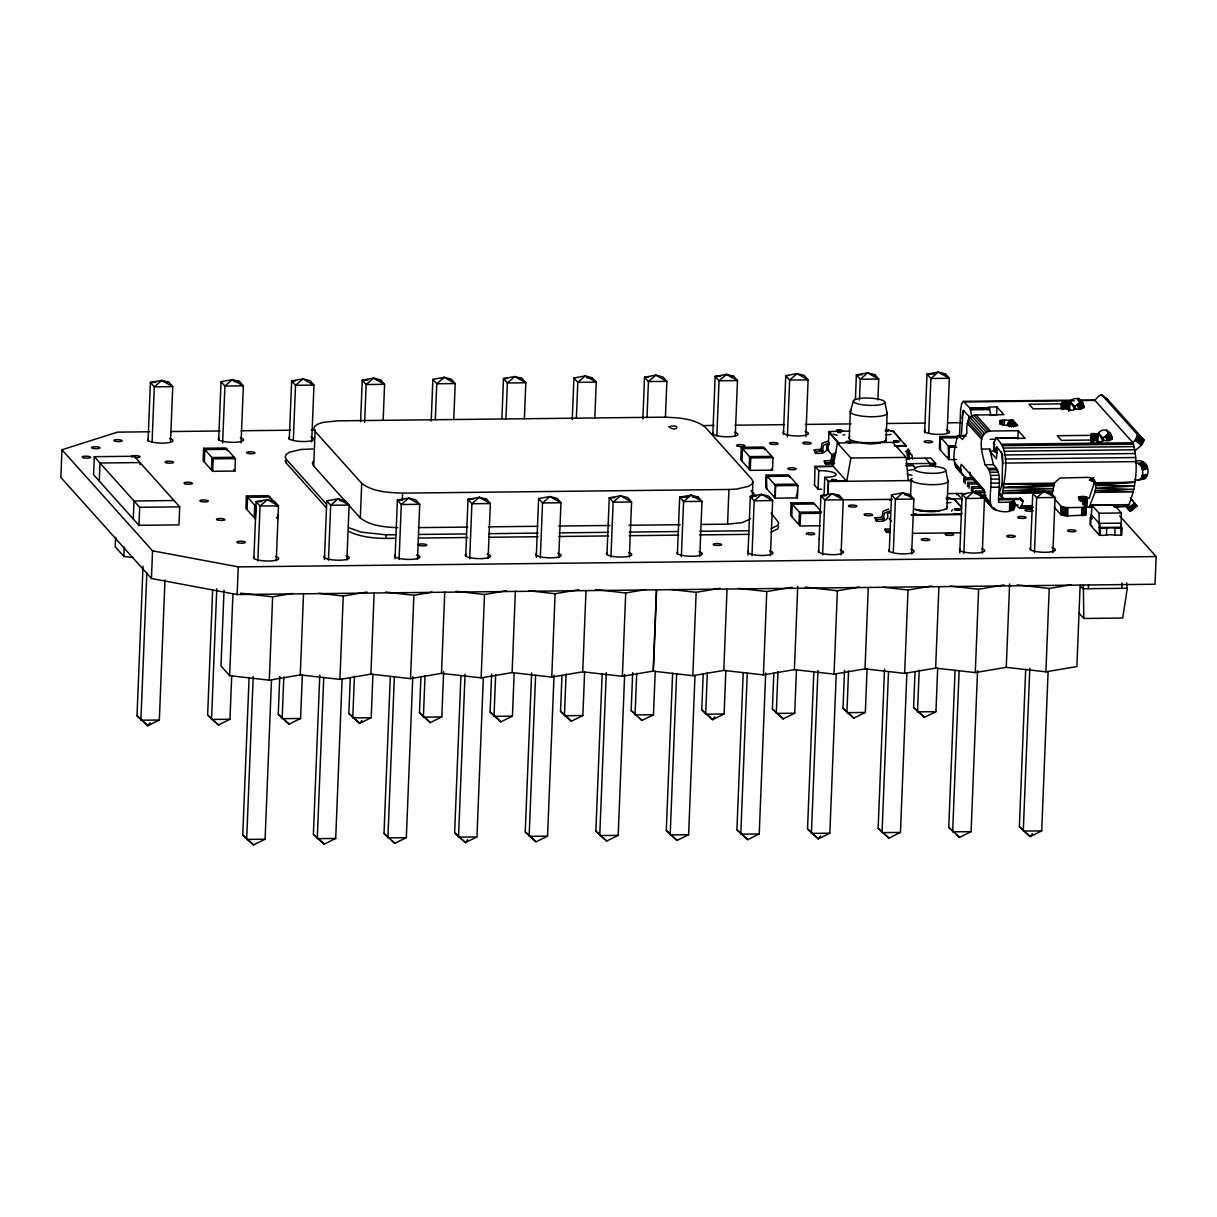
<?xml version="1.0" encoding="UTF-8"?>
<svg xmlns="http://www.w3.org/2000/svg" width="1217" height="1217" viewBox="0 0 1217 1217"><rect width="100%" height="100%" fill="white"/><g stroke="black" fill="none" stroke-linecap="round" stroke-linejoin="round"><path stroke-width="1.5" d="M959.483 436.705L960.609 409.536L961.734 403.648L963.347 401.351L1073.166 400.119M1012.164 498.605L1014.172 500.856C1020.409 515.369 996.069 513.376 991.292 506.591C987.306 493.554 996.464 475.588 985.04 464.757C982.864 455.371 975.136 433.541 990.44 431.016L1018.233 430.712L1025.125 438.394L996.16 437.892L993.559 443.231L994.319 451.157L997.195 453.013M1014.172 500.856L1011.205 502.18L998.685 502.362C997.56 490.421 1003.523 474.204 993.391 464.666L989.71 448.997L981.374 449.088M1002.991 463.951L1001.302 451.948M1013.959 502.378L1018.751 507.732L1020.47 507.519C1030.16 491.242 1006.748 504.112 1001.819 497.068C1004.268 478.19 1011.905 452.252 996.16 437.892M1114.589 507.093L1128.326 506.302C1136.511 486.663 1138.716 463.16 1132.921 442.745L1094.874 400.302L1078.855 400.058M149.782 431.776L117.471 432.141L61.961 449.773L60.85 477.444L151.44 578.501L237.148 594.55L1155.039 584.236L1156.15 556.565L1119.655 515.871M94.317 456.694L93.587 474.721L138.951 525.333L178.99 524.877L179.705 506.85L134.342 456.253L94.317 456.694L139.681 507.306L138.951 525.333M99.262 481.05L99.977 463.023L140.016 462.566L139.925 464.575M115.615 537.29L115.235 546.752L123.891 556.473L133.338 557.538M123.891 556.473L124.271 547.011M133.277 519.005L134.007 500.978L174.031 500.522M164.98 579.855L159.336 720.023L147.805 725.712L137.019 715.824L143.028 566.179M148.048 441.163L150.406 382.442L161.694 380.434L168.844 382.244L172.738 386.641L170.532 441.573M146.846 572.462L140.913 720.221L159.336 720.023M152.095 441.771L154.3 386.839L150.406 382.442L155.943 382.381M151.44 578.501L152.551 550.829L61.961 449.773M203.65 448.252L203.148 460.695L212.671 471.314L234.896 471.055L235.398 458.611L225.89 447.993L203.65 448.252L213.158 458.855L212.671 471.314M204.35 462.019L204.836 449.575L227.077 449.332L227.031 450.716M211.469 469.975L211.971 457.531L234.212 457.288L234.166 458.672M231.717 675.678L229.967 719.247L218.436 724.936L207.635 715.048L212.656 590.032M218.664 440.387L221.022 381.666L232.31 379.658L239.46 381.469L243.354 385.865L241.072 442.699M216.778 588.739L211.53 719.445L229.967 719.247M222.635 442.897L224.917 386.063L221.022 381.666M224.034 590.199L220.992 665.958L229.648 675.678L269.292 680.166L300.264 674.918L339.908 679.39L370.881 674.142L410.525 678.614L441.497 673.366L481.141 677.854L512.114 672.605L551.757 677.078L582.73 671.83L622.374 676.302L653.362 671.054L656.632 589.606M229.648 675.678L232.919 594.231M237.148 594.55L238.258 566.879L152.551 550.829M246.397 495.928L245.895 508.371L255.403 518.99L255.905 506.531L246.397 495.928L268.638 495.669L278.145 506.287M247.081 509.695L247.583 497.251L269.824 497.008L269.763 498.392M254.216 517.651L254.718 505.207M271.482 680.12L265.093 839.228L253.562 844.917L242.761 835.029L249.089 677.808M253.881 558.466L256.163 501.647L267.451 499.639L274.601 501.45L278.48 505.846L276.274 560.778M253.197 676.515L246.655 839.426L265.093 839.228M257.837 560.976L260.042 506.044L256.163 501.647L261.685 501.587M269.292 680.166L272.638 596.817L292.689 593.424M276.898 506.348L276.959 504.964M277.78 515.171L277.643 518.731L276.457 517.408M326.308 507.732L286.299 463.114L286.436 459.494L285.174 456.862L286.162 454.382L289.327 452.222L301.223 449.438L312.936 448.967M302.333 674.918L300.584 718.486L289.053 724.161L278.252 714.273L279.773 676.393M289.281 439.611L291.639 380.891L302.927 378.883L310.076 380.708L313.971 385.104L311.689 441.923M283.82 677.002L282.146 718.669L300.584 718.486M293.327 440.219L295.533 385.287L291.639 380.891L295.335 380.86M300.264 674.918L303.535 593.47M397.792 527.722C385.013 527.022 370.835 526.124 360.338 518.046L313.697 466.02L315.081 431.335L313.819 428.703L314.792 426.224L317.972 424.064L323.113 422.375L337.778 420.839L664.132 417.172C678.006 417.75 693.523 418.237 705.008 426.954L751.65 478.981L752.927 481.613L752.258 498.042M342.099 679.345L335.709 838.452L324.178 844.142L313.393 834.253L319.782 675.146M324.422 559.592L326.78 500.872L338.067 498.864L345.217 500.674L349.096 505.07L346.891 560.003M323.737 677.641L317.272 838.65L335.709 838.452M328.468 560.2L330.674 505.268L326.78 500.872M339.908 679.39L343.255 596.041L366.941 592.025M372.95 674.142L371.2 717.711L359.669 723.4L348.868 713.512L350.313 677.519M360.582 421.797L362.255 380.13L373.558 378.122L380.693 379.932L384.587 384.329L383.142 420.321M360.338 518.046L361.723 483.362L315.081 431.335M354.436 676.226L352.763 717.908L371.2 717.711M364.628 422.405L366.15 384.526L362.255 380.13L367.793 380.069M370.881 674.142L374.151 592.694M348.488 531.266C360.049 536.971 373.208 538.233 385.926 538.431L386.078 534.826L395.571 534.719M412.791 676.682L406.326 837.692L394.795 843.366L384.009 833.493L390.322 676.272M395.038 558.831L397.396 500.111L408.684 498.103L415.834 499.913L419.728 504.31L417.507 559.242M394.369 676.88L387.888 837.889L406.326 837.692M399.085 559.44L401.291 504.507L397.396 500.111L401.078 500.065M402.31 500.446L402.599 493.144L728.953 489.477L736.878 489.036L748.774 486.252L751.939 484.092L752.927 481.613M410.525 678.614L413.871 595.28L432.096 592.192M443.642 671.48L441.817 716.935L430.286 722.624L419.485 712.736L420.93 676.743M431.198 421.021L432.872 379.354L444.175 377.346L451.309 379.156L455.204 383.553L453.758 419.546M425.052 675.465L423.379 717.132L441.817 716.935M435.321 419.743L436.766 383.751L432.872 379.354M441.497 673.366L444.768 591.918M483.332 677.808L476.942 836.916L465.411 842.605L454.626 832.717L460.939 675.496M465.731 556.154L468.013 499.335L479.3 497.327L486.45 499.137L490.345 503.534L488.139 558.466M465.061 674.203L458.52 837.113L476.942 836.916M469.701 558.664L471.907 503.732L468.013 499.335L473.535 499.274M481.141 677.854L484.488 594.505L506.363 590.793M514.183 672.605L512.433 716.159L500.902 721.848L490.101 711.96L491.622 674.081M501.891 418.359L503.488 378.578L514.791 376.57L521.926 378.396L525.82 382.792L524.375 418.77M495.669 674.69L493.996 716.357L512.433 716.159M505.937 418.967L507.383 382.975L503.488 378.578L507.185 378.548M512.114 672.605L515.384 591.143M554.039 675.131L547.559 836.14L536.028 841.829L525.242 831.941L531.631 672.834M536.271 557.28L538.629 498.559L549.917 496.551L557.067 498.362L560.961 502.758L558.755 557.69M535.602 675.329L529.136 836.338L547.559 836.14M540.318 557.888L542.523 502.956L538.629 498.559M551.757 677.078L555.104 593.729L578.79 589.713M584.616 671.967L582.867 715.535L571.336 721.225L560.535 711.337L561.98 675.344M572.249 419.622L573.922 377.955L585.21 375.947L592.36 377.757L596.254 382.153L594.809 418.146M566.103 674.051L564.429 715.733L582.867 715.535M576.371 418.329L577.816 382.351L573.922 377.955M582.73 671.83L586.016 590.382M624.656 674.37L618.19 835.379L606.659 841.053L595.858 831.181L602.172 673.959M606.964 554.617L609.245 497.799L620.533 495.775L627.683 497.601L631.577 501.997L629.372 556.93M606.294 672.666L599.753 835.562L618.19 835.379M610.934 557.112L613.14 502.195L609.245 497.799L614.783 497.738M622.374 676.302L625.721 592.968L645.771 589.56M655.233 671.191L653.483 714.759L641.952 720.449L631.151 710.561L632.673 672.682M642.865 418.846L644.538 377.179L655.826 375.171L662.976 376.981L666.87 381.377L665.425 417.37M636.719 673.29L635.046 714.957L653.483 714.759M646.988 417.568L648.433 381.575L644.538 377.179L648.235 377.133M656.435 589.743L653.164 671.191L692.808 675.678L723.78 670.43L763.424 674.903L794.397 669.654L834.041 674.127L865.013 668.878L904.657 673.366L935.63 668.118L975.273 672.59L1006.261 667.342L1045.89 671.814L1076.878 666.566L1080.148 585.118M694.998 675.633L688.609 834.74L677.078 840.43L666.292 830.542L672.605 673.32M677.397 553.978L679.679 497.16L690.967 495.152L698.117 496.962L701.996 501.358L699.79 556.291M676.637 673.929L670.171 834.938L688.609 834.74M681.368 556.488L683.574 501.556L679.679 497.16L687.057 497.084M692.808 675.678L696.154 592.329L719.84 588.313M725.849 670.43L724.1 713.983L712.569 719.673L701.768 709.785L703.213 673.807M712.797 435.123L715.155 376.403L726.458 374.395L733.592 376.205L737.487 380.602L735.281 435.534M707.336 672.514L705.662 714.181L724.1 713.983M716.843 435.732L719.049 380.799L715.155 376.403L720.692 376.342M700.992 524.451L727.568 524.162L728.953 489.477M723.78 670.43L727.051 588.967M741.259 447.308L740.773 459.767L750.28 470.37L772.521 470.127L773.008 457.668L763.5 447.065L741.259 447.308L750.783 457.927L750.28 470.37M741.959 461.091L742.461 448.647L764.687 448.388L764.641 449.773M749.094 469.047L749.581 456.603L771.821 456.345M765.691 672.955L759.225 833.964L747.694 839.654L736.909 829.766L743.222 672.545M747.938 555.104L750.296 496.384L761.583 494.376L768.733 496.186L772.628 500.583L770.422 555.515M747.268 673.153L740.788 834.162L759.225 833.964M751.984 555.713L754.19 500.78L750.296 496.384L753.977 496.353M766.178 475.102L765.676 487.545L775.183 498.164L797.424 497.905L797.926 485.461L788.418 474.858L766.178 475.102L775.685 485.72L775.183 498.164M766.862 488.884L766.421 476.821L767.318 477.809L767.364 476.425L789.605 476.182L789.544 477.566M763.424 674.903L766.771 591.553L792.282 587.233M773.997 496.84L774.058 495.456L774.955 496.445L775.335 486.77L774.499 484.381L796.739 484.138L797.576 486.511M796.466 669.654L794.716 713.223L783.185 718.897L772.384 709.024L773.829 673.031M783.413 434.363L785.771 375.642L797.074 373.634L804.209 375.445L808.103 379.841L805.821 436.66M777.952 671.738L776.279 713.421L794.716 713.223M787.384 436.857L789.666 380.039L785.771 375.642M820.471 510.608L813.336 502.636L791.096 502.895L790.594 515.339L800.101 525.957L820.486 525.729M791.78 516.662L792.282 504.218L814.523 503.975M797.439 489.736L797.181 496.201L796.298 495.197M798.915 524.618L799.417 512.174L821.658 511.931M794.397 669.654L797.743 586.305M800.101 525.957L800.603 513.498L791.096 502.895M827.682 441.178L821.947 443.399L821.171 449.164L814.203 449.91L815.725 453.256C820.486 453.941 828.823 453.059 826.495 445.878L829.203 444.54M814.508 485.264L815.04 466.446L833.234 466.248L846.713 481.293L850.866 458.018L837.387 442.973L833.234 466.248M815.725 453.256L814.203 449.91M821.779 489.295A14.345 3.301 2.3 0 0 818.052 489.219L818.798 470.629L815.04 466.446M836.246 674.081L829.842 833.204L818.311 838.878L807.525 828.99L813.838 671.784M818.63 552.442L820.912 495.608L832.2 493.6L839.35 495.425L843.244 499.822L841.038 554.754M823.133 450.275L821.886 453.089L823.544 445.163L829.264 442.942M836.201 452.496L831.987 454.595L831.211 460.361L824.244 461.106L825.765 464.453L834.573 463.51M824.031 495.897L824.791 477.307A14.345 3.301 2.3 0 0 835.805 473.809A14.345 3.301 2.3 0 0 818.798 470.629M825.765 464.453L824.244 461.106M817.961 670.491L811.42 833.386L829.842 833.204M822.601 554.937L824.807 500.004L820.912 495.608L826.434 495.562M832.808 455.873L828.184 450.716L829.005 431.655L836.596 431.259M828.99 432.187L829.781 431.411M827.803 494.285L828.336 481.263L846.515 481.065M828.001 494.498L828.534 481.491L824.791 477.307M833.173 461.471L831.926 464.285L833.584 456.36L835.136 455.052M834.041 674.127L837.387 590.777L859.263 587.081M849.207 438.318L850.287 411.513L853.436 400.941M867.082 668.878L865.333 712.447L853.802 718.136L843.001 708.248L844.522 670.369M855.399 399.495L856.388 374.866L867.691 372.858L874.825 374.669L878.72 379.065L877.883 399.906M848.568 670.978L846.895 712.645L865.333 712.447M859.445 400.104L860.282 379.263L856.388 374.866L861.925 374.806M865.013 668.878L868.284 587.431M888.577 509.117L882.857 511.338L882.066 517.103L875.114 517.849L876.636 521.195C881.397 521.88 889.733 520.998 887.406 513.817L890.114 512.479M876.636 521.195L875.114 517.849M884.044 518.214L882.781 521.028L884.455 513.102L890.175 510.897M889.794 528.999L885.155 529.045L885.078 530.627L886.676 532.407L889.764 532.361M886.676 532.407L885.155 529.045M900.58 439.504L893.643 431.776L890.448 430.651M889.825 500.446L891.939 499.259M893.004 431.472L891.848 430.712M906.863 673.305L900.458 832.428L888.927 838.117L878.142 828.229L884.531 669.107M889.247 551.666L891.529 494.847L902.816 492.839L909.966 494.65L913.861 499.046L911.655 553.978M888.501 671.617L882.036 832.626L900.458 832.428M893.293 552.275L895.423 499.244L891.529 494.847M905.524 446.517L906.3 445.741L896.838 446.7M907.897 454.489L907.897 459.6M908.049 450.427L908.11 448.845L909.631 452.207M909.373 459.174L909.16 455.614L906.893 454.975M910.559 495.532L911.198 479.452M912.552 459.128L911.944 454.778L906.954 453.393M904.657 673.366L908.004 590.017L931.69 586.001M937.698 668.118L935.949 711.671L924.418 717.361L913.617 707.473L915.062 671.48M924.646 432.811L927.004 374.091L938.307 372.083L945.442 373.893L949.336 378.289L947.13 433.222M919.185 670.202L917.512 711.869L935.949 711.671M928.693 433.419L930.899 378.487L927.004 374.091L934.382 374.015M935.417 466.932L935.554 463.373L930.807 458.064L906.711 458.337M958.433 436.371L939.889 436.584L939.387 449.027L948.91 459.63L956.319 459.554M940.589 450.351L940.133 438.287L941.03 439.291L941.076 437.907L957.764 437.709M935.63 668.118L938.916 586.655M947.724 458.307L947.769 456.923L948.667 457.911L948.21 445.863L955.634 445.772M948.91 459.63L949.412 447.187L939.889 436.584M961.491 507.459L954.554 499.715L951.359 498.59M960.685 472.181C949.625 463.966 954.934 447.567 957.46 436.112L964.975 435.382M953.915 499.411L952.759 498.666M956.897 494.878L956.958 493.509L961.704 498.803L961.658 500.187M961.293 435.99L963.103 410.175L969.432 416.792M972.779 477.962C964.503 480.228 958.631 471.861 961.293 464.27L984.173 489.797L984.903 499.472L994.228 509.604M977.555 670.643L971.09 831.652L959.559 837.342L948.758 827.454L955.071 670.232M959.787 552.792L962.145 494.072L973.433 492.064L980.583 493.874L984.477 498.27L982.271 553.203M963.681 482.251L963.834 478.098L972.185 478.007M991.018 415.088L988.615 407.056L996.951 406.965L1003.842 414.662L976.049 414.967C966.952 415.18 966.222 426.315 966.983 433.054L962.419 439.52L958.296 435.458M965.157 483.894L965.324 479.757L963.834 478.098M968.61 420.702L968.808 415.712M959.118 670.841L952.652 831.85L971.09 831.652M963.834 553.4L966.039 498.468L962.145 494.072L965.826 494.041M967.545 486.557L967.698 482.404L976.049 482.312M969.021 488.215L969.188 484.062L967.698 482.404M970.147 472.166L970.01 475.588L985.253 492.596L976.916 492.687L975.426 491.029L983.777 490.938M971.409 490.862L971.562 486.709L979.913 486.617M972.885 492.52L973.052 488.367L971.562 486.709M975.319 493.798L975.426 491.029M975.273 672.59L978.62 589.241L1004.131 584.921M989.71 448.997L989.634 451.081L996.906 450.99M990.106 439.322L995.658 439.261M996.951 406.965L996.617 415.271L989.938 415.347M996.997 447.141L996.525 458.763L990.395 451.933M999.811 424.246L999.948 420.55L1012.772 419.911L1017.64 425.357L1014.841 426.133L1009.958 420.686L1006.991 425.509M1001.013 423.957L1001.15 420.276M1002.458 425.615L1002.686 420.093M1004.208 425.539L1004.436 420.017M1009.471 510.532L1009.806 502.241M1010.871 510.471L1011.205 502.18M1012.088 510.334L1012.422 502.028M1006.261 667.342L1009.608 583.993M1013.061 510.106L1013.381 501.8M1013.685 509.817L1014.02 501.526M1017.899 439.002L1018.233 430.712M1048.096 671.769L1041.706 830.892L1030.175 836.566L1019.374 826.678L1025.688 669.472M1030.48 550.13L1032.761 493.296L1044.049 491.288L1051.199 493.113L1055.093 497.51L1052.888 552.442M1029.81 668.179L1023.269 831.074L1041.706 830.892M1034.45 552.624L1036.656 497.692L1032.761 493.296L1038.299 493.25M1045.89 671.814L1049.237 588.465L1071.112 584.769M1061.863 409.444C1058.227 401.884 1066.031 400.226 1069.895 403.77L1069.621 410.403M1061.939 409.657L1062.289 402.599M1062.426 409.064L1062.7 402.416M1062.745 408.836L1062.122 402.812M1063.034 408.927L1063.293 402.279M1063.795 408.836L1064.054 402.188M1064.662 408.79L1064.936 402.158M1084.271 496.506L1083.936 504.812L1088.835 507.383L1089.687 506.744C1091.269 498.438 1100.792 486.344 1092.668 478.524L1093.961 484.062L1089.078 498.559L1084.271 496.506L1078.429 497.19L1086.233 506.074L1085.762 515.034L1067.644 515.917L1061.391 514.989L1061.224 506.348L1054.591 498.955M1061.391 514.989L1061.224 506.348M1065.59 408.806L1065.864 402.173M1062.228 515.308L1062.563 507.002L1061.726 506.683M1066.503 408.882L1066.777 402.249M1067.339 409.003L1067.613 402.371M1063.354 515.567L1063.688 507.261L1062.563 507.002M1068.054 409.171L1068.313 402.538M1068.511 411.027L1068.845 402.736M1064.692 515.765L1065.027 507.459L1063.688 507.261M1068.815 411.24L1069.15 402.949M1066.153 515.886L1066.488 507.58L1065.027 507.459M1067.644 515.917L1067.963 507.611L1083.267 507.398L1086.355 506.409M1078.977 500.05L1079.099 496.734M1079.692 499.883L1079.829 496.566M1080.544 501.434L1080.742 496.445M1081.594 501.389L1081.791 496.399M1081.867 501.389L1082.065 496.399M1081.533 515.749L1081.867 507.459M1082.841 504.72L1083.176 496.43M1082.932 515.689L1083.267 507.398M1084.149 515.552L1084.484 507.246M1084.94 504.964L1085.275 496.658M1085.123 515.323L1085.458 507.017M1085.792 505.161L1086.127 496.855M1085.762 515.034L1086.096 506.744M1086.416 505.39L1086.751 497.099M1086.796 505.648L1087.131 497.357M1090.919 441.984L1091.177 435.351C1089.032 432.643 1097.186 433.13 1098.13 435.26L1097.871 441.908M1091.269 440.417L1091.527 433.784M1091.968 441.984L1092.288 433.693M1092.836 441.954L1093.17 433.648M1091.086 518.746L1092.06 505.374L1114.3 505.116L1121.329 512.966L1121.192 527.25L1122.013 528.178L1121.739 535.1L1114.787 535.176A5.34 1.232 2.3 0 0 1106.451 535.267L1099.499 535.343L1089.991 524.74L1090.265 517.818L1091.786 518.731L1090.265 517.818M1093.764 441.969L1094.098 433.663M1092.531 526.794L1090.675 524.725L1090.964 517.818M1088.394 588.678L1088.53 585.164M1094.737 440.387L1095.011 433.739M1091.786 518.731L1091.253 514.593L1099.118 523.356L1099.499 535.343M1095.574 440.508L1095.848 433.861M1096.289 440.676L1096.547 434.028M1096.745 442.532L1097.08 434.226M1097.049 442.745L1097.384 434.439M1099.803 523.356L1100.198 535.343M1106.451 535.267L1106.725 528.345A5.34 1.232 2.3 0 1 1115.061 528.254L1122.013 528.178M1114.787 535.176L1115.061 528.254M1120.659 523.112L1121.04 535.1M1121.739 588.313L1121.952 583.034M1134.852 479.589C1145.197 483.742 1145.288 462.384 1135.522 462.992M1143.782 478.859C1152.362 474.295 1146.962 457.972 1136.267 461.06M962.038 418.268L962.921 412.107L964.503 410.905M1002.154 483.377L1002.641 454.276L996.693 446.685L994.319 451.157M1002.26 444.22L1132.921 442.745L1135.887 439.094L1137.439 434.575L1101.765 394.795L1098.921 395.829L1094.874 400.302L1078.003 400.697M1135.096 450.655L1141.287 445.376L1143.737 439.687L1108.078 399.906L1101.765 394.795M1094.448 480.502L1090.462 477.703L1087.983 477.353L1059.885 478.053L1054.363 483.164L1052.462 492.855L1046.924 492.915M1001.667 486.146L1002.184 483.468M1083.373 585.103L1083.799 618.479L1122.698 618.038L1127.307 588.252L1126.592 582.791M1019.085 499.426L1020.165 498.574L1022.706 501.206L1020.15 497.89L1022.645 500.628L1020.835 498.407M1002.123 497.753L999.598 494.939L999.37 493.007L1001.895 495.821M829.005 431.655L839.334 443.581M828.184 450.716L829.02 450.153M906.285 446.274L893.035 430.94M1001.941 484.883L999.02 493.874M1020.029 499.046L1022.706 501.206M313.408 460.893L312.419 463.373L313.697 466.02M778.637 526.429L777.648 528.908L771.061 532.194M821.171 449.164L820.288 451.324L821.551 448.495M830.329 462.521L831.591 459.707M149.995 722.822L147.805 725.712L137.019 715.824M361.845 720.51L359.669 723.4L348.868 713.512M467.602 839.715L465.411 842.605L454.626 832.717M714.744 716.798L712.569 719.673L701.768 709.785M820.501 836.003L818.311 838.878L807.525 828.99M1032.351 833.691L1030.175 836.566L1019.374 826.678M951.451 511.079L952.637 509.771M1134.624 503.062L1127.9 508.31L1130.197 511.459L1136.876 506.105L1130.213 497.768M1128.707 509.375L1135.431 504.127M1129.391 510.273L1136.115 505.025M1129.878 510.957L1136.602 505.709M1126.273 507.109L1130 511.262L1135.385 507.063M1093.155 400.53L1094.007 399.891M750.554 518.777L742.233 522.625L727.568 524.162M1074.946 409.581L1070.26 401.549C1079.677 390.398 1092.638 414.191 1074.048 408.41C1076.208 411.118 1068.054 410.631 1067.111 408.486L1033.187 408.866L1029.034 404.227L1062.943 403.846M1070.26 401.549L1074.428 406.189C1081.168 404.652 1080.422 394.84 1084.18 407.239L1080.757 401.078L1084.028 407.482L1080.559 401.686L1083.556 407.741L1080.027 402.401L1082.75 407.984L1079.19 403.192L1081.654 408.182L1078.125 404.014L1080.407 408.303L1076.878 404.789L1078.825 408.364M1103.195 441.071L1098.495 433.054C1107.911 421.903 1120.872 445.696 1102.298 439.915C1104.443 442.608 1096.289 442.136 1095.346 439.991L1061.422 440.371L1057.269 435.732L1091.177 435.351M1098.495 433.054L1102.663 437.694C1109.402 436.158 1108.657 426.33 1112.414 438.744L1108.991 432.583L1112.262 438.972L1108.793 433.176L1111.79 439.246L1108.261 433.906L1110.984 439.489L1107.424 434.697L1109.889 439.672L1106.359 435.503L1108.641 439.793L1105.127 436.279L1107.059 439.854M1093.931 477.383L1089.306 480.183L1094.631 481.126M1093.018 478.205L1089.839 479.939L1091.543 480.867M822.753 450.944L815.786 451.674M832.793 462.141L825.826 462.871M883.664 518.883L876.696 519.613M999.948 420.55C997.986 427.106 1013.837 425.357 1017.64 425.357M1009.958 420.686L1012.772 419.911M1015.876 437.588L995.932 438.196M771.198 528.574L777.8 525.303L778.774 522.823L771.228 513.178M889.901 500.126L890.661 499.883M889.931 518.107L889.095 518.67L891.407 521.241M1138.017 463.54L1143.295 462.201M1139.158 463.981L1144.436 462.643M1140.223 464.772L1145.501 463.434M1141.105 465.852L1146.384 464.514M1141.774 467.161L1147.053 465.807M1142.154 468.591L1147.433 467.252M1142.261 470.051L1147.54 468.712M1142.033 475.588L1147.312 474.25M1141.82 476.988L1147.099 475.634M1141.318 478.22L1146.597 476.881M1139.112 479.696L1145.851 477.87M1138.504 480.198L1144.893 478.54M837.083 430.088C833.66 433.282 851.063 430.179 837.083 430.088L840.262 430.057M888.41 430.833L885.215 430.879L889.475 430.362L885.535 429.434M894.084 440.752C890.661 443.946 908.065 440.858 894.084 440.752L897.264 440.721M949.306 498.772L946.126 498.818L950.386 498.301L946.446 497.388M954.995 508.706C951.572 511.885 968.975 508.797 954.995 508.706L958.175 508.66M1108.078 399.906L1100.685 394.719M829.751 431.944L830.998 431.837M905.539 445.985L895.012 446.198M1134.746 482.251L1095.878 483.94L1094.022 481.521L1095.589 482.693L1134.746 482.251L1095.954 484.716L1094.068 483.423L1095.924 485.492L1134.472 486.07L1095.635 488.169L1134.001 489.371L1095.224 490.497L1133.346 491.942L1094.707 492.383M1039.561 493.007L1002.702 493.417L1052.964 490.983L1003.34 490.847L1053.374 488.656L1003.827 487.545L1053.876 484.716L1004.086 483.727L1054.363 483.164M1003.827 487.545L1053.679 485.963M962.495 401.99L1074.215 400.743M1069.895 403.77L1071.462 403.755M963.347 401.351L969.827 408.03L989.284 407.817M969.827 408.03L989.512 408.197M970.055 408.41L989.74 408.79M970.284 409.003L970.466 409.794L989.923 409.566M170.684 431.548L220.094 430.985M240.996 430.757L290.407 430.209M311.309 429.966L315.112 429.92M702.787 425.57L714.196 425.448M735.098 425.205L784.509 424.657M805.411 424.414L851.018 423.896M887.132 423.501L925.133 423.075M947.937 422.816L961.247 422.664M840.308 431.214L849.588 431.107M838.27 431.396L841.449 431.366M959.163 435.884L965.842 435.808M957.46 436.112L965.796 436.005M1098.13 435.26L1099.696 435.245M996.662 437.968L1016.119 437.74M895.256 442.075L898.45 442.045M837.387 442.973L892.654 442.349L906.133 457.394L908.217 480.365L911.852 480.335M1003.082 445.681L1133.742 444.205M949.412 447.187L956.821 447.095M1003.812 448.069L1134.472 446.609M906.604 450.655L909.692 450.625M213.158 458.855L235.398 458.611M1004.39 451.248L1135.05 449.788M1004.786 454.975L1135.446 453.515M750.783 457.927L773.008 457.668M850.866 458.018L906.133 457.394M1004.968 459.007L1135.613 457.546M905.904 463.707L935.554 463.373M1004.923 463.068L1135.567 461.608M934.108 464.772L929.94 464.818L930.001 463.434L925.239 458.14M905.844 465.426L913.115 465.35L915.686 468.21M815.253 466.674L833.432 466.476M906.041 465.655L913.313 465.579M985.04 464.757L993.391 464.666M988.295 468.378L996.632 468.286M989.117 469.838L997.468 469.747M989.847 472.242L998.183 472.15M990.425 475.421L998.777 475.315M990.821 479.148L999.157 479.057M965.324 479.757L973.661 479.665M828.534 481.491L912.05 480.548M775.685 485.72L797.926 485.461M991.003 483.179L999.34 483.088M969.188 484.062L977.525 483.97M990.957 487.241L999.294 487.15M973.052 488.367L981.389 488.276M947.693 493.6L962.51 493.433M980.963 495.319L985.968 495.258M980.78 496.992L985.785 496.932M139.681 507.306L179.705 506.85M842.864 499.913L891.909 499.366M950.583 498.924L961.704 498.803M999.263 498.666L1019.648 498.438M998.914 499.411L1019.298 499.183M998.533 499.7L1018.918 499.472M1021.23 505.846L1032.016 505.724M1090.447 505.07L1129.087 504.644M1020.47 507.519L1033.05 507.367M1113.601 506.47L1128.326 506.302M1024.136 507.672L1033.127 507.565M1087.968 506.957L1091.649 506.911M1019.618 508.158L1032.199 508.021M1088.835 507.383L1092.516 507.337M956.166 510.014L959.346 509.984M800.603 513.498L820.988 513.27M911.35 514.639L961.491 514.076M911.32 515.156L961.46 514.593M1092.06 505.374L1099.088 513.224L1121.329 512.966M418.283 527.63L467.617 527.083M488.489 526.839L537.823 526.292M558.694 526.048L609.93 525.485M628.9 525.272L680.12 524.694M1121.359 523.112L1099.118 523.356L1099.088 513.224M418.389 534.461L465.898 533.928M488.717 533.67L538.127 533.107M559.044 532.879L608.454 532.316M629.372 532.088L678.782 531.525M699.684 531.297L749.109 530.734M1098.951 527.509L1121.192 527.25M886.737 530.825L889.825 530.779M1099.772 528.437L1106.725 528.345M385.926 538.431L395.434 538.325M418.237 538.066L467.663 537.518M488.565 537.275L537.99 536.727M558.892 536.484L608.317 535.936M629.219 535.693L678.645 535.145M699.547 534.902L748.957 534.354M912.446 533.365L960.73 532.818M238.258 566.879L1156.15 556.565M1127.307 588.252L1082.826 588.754L1080.453 586.092M165.147 382.29L168.844 382.244M233.923 381.53L239.46 381.469M377.011 379.963L380.693 379.932M518.244 378.426L521.926 378.396M586.822 377.818L592.36 377.757M729.911 376.251L733.592 376.205M871.144 374.714L874.825 374.669M941.76 373.938L945.442 373.893M339.68 500.735L345.217 500.674M482.753 499.183L486.45 499.137M692.579 497.023L698.117 496.962M835.653 495.456L839.35 495.425M904.429 494.71L909.966 494.65M1047.518 493.144L1051.199 493.113M1004.086 483.727L1054.089 483.94M1066.488 507.58L1067.963 507.611M1094.752 481.263L1092.318 481.126M402.599 493.144C388.725 492.566 373.223 492.079 361.723 483.362M386.078 534.826L360.932 532.103L348.64 527.646M1134.472 486.07L1095.954 484.716L1094.129 482.312L1095.878 483.94M890.433 431.183L891.833 431.244M951.344 499.122L952.744 499.183M905.357 451.613L909.464 452.42L911.077 454.458M1002.489 496.125L999.598 494.939M1017.153 584.845L1049.237 588.465M950.31 586.046L978.62 589.241M883.466 587.248L908.004 590.017M805.304 587.157L837.387 590.777M738.46 588.359L766.771 591.553M671.617 589.56L696.154 592.329M595.524 589.545L625.721 592.968M528.68 590.747L555.104 593.729M456.177 591.31L484.488 594.505M385.561 592.07L413.871 595.28M318.717 593.272L343.255 596.041M240.54 593.196L272.638 596.817M958.555 469.808L960.532 470.614M1081.441 404.5L1078.84 398.644L1084.058 406.965M1110.163 436.218L1106.603 429.905L1112.292 438.455M953.945 498.879L961.506 506.926M993.559 443.231L994.989 444.601M1101.339 394.597L1107.637 399.708M1137.439 434.575L1143.737 439.687M1137.621 435.077L1143.919 440.174M1137.545 435.823L1143.843 440.934M1137.21 436.797L1143.508 441.908M1136.648 437.907L1142.946 443.018M1135.887 439.094L1142.185 444.205M1134.974 440.265L1141.287 445.376M913.617 707.473L924.418 717.361M843.001 708.248L853.802 718.136M948.758 827.454L954.158 832.398M956.851 834.862L959.559 837.342M772.384 709.024L776.431 712.721M779.139 715.2L783.185 718.897M878.142 828.229L888.927 838.117M631.151 710.561L636.552 715.505M639.244 717.969L641.952 720.449M736.909 829.766L747.694 839.654M560.535 711.337L571.336 721.225M666.292 830.542L677.078 840.43M490.101 711.96L500.902 721.848M595.858 831.181L606.659 841.053M419.485 712.736L423.531 716.448M426.239 718.912L430.286 722.624M525.242 831.941L536.028 841.829M278.252 714.273L282.298 717.984M284.991 720.464L289.053 724.161M384.009 833.493L389.394 838.422M392.102 840.901L394.795 843.366M207.635 715.048L218.436 724.936M313.393 834.253L324.178 844.142M242.761 835.029L253.562 844.917M1130.973 498.924L1132.677 500.522M1136.921 506.211L1134.244 503.245M1093.809 480.7L1095.589 482.693M1011.327 420.124L1016.195 425.554M1008.771 421.584L1013.655 427.015M1007.843 422.74L1011.494 426.817M1007.235 424.079L1009.669 426.802M976.049 414.967L990.44 431.016M973.874 415.286L988.265 431.32M1054.272 507.261L1060.889 514.654M971.835 416.138L986.211 432.172M970.055 417.477L984.431 433.511M968.656 419.196L983.047 435.245M967.743 421.219L982.134 437.253M967.378 423.364L981.754 439.413M1011.479 498.894L1013.974 501.693M999.233 493.676L1001.758 496.49M1001.211 495.973L1003.736 498.787M999.294 494.269L1003.143 498.574M954.676 462.673L961.065 469.808M983.96 495.334L990.349 502.454M994.076 508.021L996.206 510.41M954.873 464.818L961.263 471.937M984.157 497.479L990.547 504.599M955.634 466.811L963.271 475.634M984.903 499.472L992.555 508.295M1078.84 612.957L1083.799 618.479M904.048 443.384L906.361 445.954M828.914 432.507L839.319 444.099M814.295 485.035L818.052 489.219M771.319 468.788L772.521 470.127M796.237 496.582L797.424 497.905M751.132 490.755L756.153 496.353M286.436 459.494L326.445 504.127M233.71 469.732L234.896 471.055M1020.135 498.711L1022.569 501.876M1077.577 398.37L1079.509 401.443M1081.928 404.713L1078.368 398.4L1079.905 401.458M1102.663 437.694L1103.849 439.885M1074.428 406.189L1075.615 408.395M285.021 460.467L286.299 463.114M945.761 470.447A15.745 3.621 2.3 0 1 921.497 472.379A15.745 3.621 2.3 0 1 922.897 466.157A15.745 3.621 2.3 0 1 945.761 470.447L948.043 481.293L946.963 508.082A18.468 4.244 2.3 0 1 946.096 509.147M884.85 402.492A15.745 3.621 2.3 0 1 860.586 404.44A15.745 3.621 2.3 0 1 861.986 398.218A15.745 3.621 2.3 0 1 884.85 402.492L887.132 413.354L886.067 440.143A18.468 4.244 2.3 0 1 883.116 442.136M970.466 409.794L971.835 416.67M994 443.977L994.745 451.903M993.711 442.41L994.456 450.351M1018.203 505.025A8.534 1.962 2.3 0 1 1012.468 505.085M957.809 468.286A4.275 0.989 2.3 0 1 956.927 467.298M132.668 457.151A4.275 0.989 2.3 0 1 134.235 455.63A4.275 0.989 2.3 0 1 140.092 456.725A4.275 0.989 2.3 0 1 134.524 457.486M819.208 539.435A4.275 0.989 2.3 0 1 819.315 538.933M1033.203 510.821A4.275 0.989 2.3 0 1 1027.148 511.155A4.275 0.989 2.3 0 1 1025.779 509.634A4.275 0.989 2.3 0 1 1032.305 509.832M946.385 429.844A12.657 2.906 2.3 0 1 939.646 434.393A12.657 2.906 2.3 0 1 924.966 430.088M805.167 431.442A12.657 2.906 2.3 0 1 798.428 435.975A12.657 2.906 2.3 0 1 783.748 431.67M734.566 432.233A12.657 2.906 2.3 0 1 727.827 436.781A12.657 2.906 2.3 0 1 713.147 432.461M310.928 436.994A12.657 2.906 2.3 0 1 304.174 441.528A12.657 2.906 2.3 0 1 289.494 437.222M240.312 437.785A12.657 2.906 2.3 0 1 233.573 442.334A12.657 2.906 2.3 0 1 218.893 438.014M169.711 438.576A12.657 2.906 2.3 0 1 162.972 443.125A12.657 2.906 2.3 0 1 148.291 438.82M1052.081 547.741A12.657 2.906 2.3 0 1 1045.342 552.29A12.657 2.906 2.3 0 1 1030.662 547.985M981.48 548.532A12.657 2.906 2.3 0 1 974.726 553.081A12.657 2.906 2.3 0 1 960.046 548.776M910.864 549.323A12.657 2.906 2.3 0 1 904.125 553.872A12.657 2.906 2.3 0 1 889.444 549.567M840.262 550.13A12.657 2.906 2.3 0 1 833.508 554.663A12.657 2.906 2.3 0 1 818.828 550.358M769.646 550.921A12.657 2.906 2.3 0 1 762.907 555.469A12.657 2.906 2.3 0 1 748.227 551.164M699.045 551.712A12.657 2.906 2.3 0 1 692.306 556.26A12.657 2.906 2.3 0 1 677.626 551.955M628.444 552.503A12.657 2.906 2.3 0 1 621.689 557.051A12.657 2.906 2.3 0 1 607.009 552.746M557.827 553.294A12.657 2.906 2.3 0 1 551.088 557.842A12.657 2.906 2.3 0 1 536.408 553.537M487.226 554.085A12.657 2.906 2.3 0 1 480.487 558.633A12.657 2.906 2.3 0 1 465.807 554.328M416.625 554.876A12.657 2.906 2.3 0 1 409.87 559.424A12.657 2.906 2.3 0 1 395.19 555.119M346.008 555.682A12.657 2.906 2.3 0 1 339.269 560.216A12.657 2.906 2.3 0 1 324.589 555.91M275.407 556.473A12.657 2.906 2.3 0 1 268.653 561.022A12.657 2.906 2.3 0 1 253.973 556.717M912.065 475.345A14.345 3.301 2.3 0 1 907.106 473.885M907.836 470.614A14.345 3.301 2.3 0 1 913.343 469.686M879.997 442.851A18.468 4.244 2.3 0 1 861.955 443.064M857.605 442.41A18.468 4.244 2.3 0 1 853.938 441.558M886.752 412.228A18.468 4.244 2.3 0 1 867.767 416.64A18.468 4.244 2.3 0 1 851.155 410.464M886.326 440.158A18.727 4.305 2.3 0 1 883.344 442.167M880.18 442.912A18.727 4.305 2.3 0 1 861.879 443.11M857.468 442.471A18.727 4.305 2.3 0 1 853.741 441.588M885.961 438.5A18.727 4.305 2.3 0 1 866.702 442.973A18.727 4.305 2.3 0 1 849.846 436.69M891.103 434.302A5.979 1.369 2.3 0 1 885.793 434.728M844.811 434.53A5.979 1.369 2.3 0 1 843.138 435.062M837.296 435.138A5.979 1.369 2.3 0 1 834.71 434.652L833.828 434.317A5.979 1.369 2.3 0 1 833.295 433.967M837.889 432.507A5.979 1.369 2.3 0 1 840.977 432.659M901.812 445.209A5.979 1.369 2.3 0 1 894.297 445.802M918.516 510.364A18.468 4.244 2.3 0 0 939.676 510.988A18.727 4.305 2.3 0 1 915.793 509.847M947.663 480.167A18.468 4.244 2.3 0 1 928.677 484.579A18.468 4.244 2.3 0 1 912.065 478.403M947.237 508.098A18.727 4.305 2.3 0 1 946.354 509.178M946.872 506.439A18.727 4.305 2.3 0 1 937.09 510.805A18.727 4.305 2.3 0 1 914.667 509.01M951.009 502.484A5.979 1.369 2.3 0 1 946.704 502.667M915.762 513.68A5.979 1.369 2.3 0 1 914.089 514.213M962.054 513.452A5.979 1.369 2.3 0 1 953.793 513.544M846.211 441.573C851.763 445.042 854.501 439.504 846.211 441.573M668.954 426.68C676.758 433.358 681.855 423.212 668.954 426.68M831.759 479.483L836.429 479.863L831.759 479.483M161.694 380.434L154.3 386.839L172.738 386.641L161.694 380.434M232.31 379.658L224.917 386.063L243.354 385.865L232.31 379.658M302.927 378.883L295.533 385.287L313.971 385.104L302.927 378.883M373.558 378.122L366.15 384.526L384.587 384.329L373.558 378.122M267.451 499.639L260.042 506.044L278.48 505.846L267.451 499.639M444.175 377.346L436.766 383.751L455.204 383.553L444.175 377.346M338.067 498.864L330.674 505.268L349.096 505.07L338.067 498.864M514.791 376.57L507.383 382.975L525.82 382.792L514.791 376.57M408.684 498.103L401.291 504.507L419.728 504.31L408.684 498.103M585.21 375.947L577.816 382.351L596.254 382.153L585.21 375.947M479.3 497.327L471.907 503.732L490.345 503.534L479.3 497.327M655.826 375.171L648.433 381.575L666.87 381.377L655.826 375.171M549.917 496.551L542.523 502.956L560.961 502.758L549.917 496.551M726.458 374.395L719.049 380.799L737.487 380.602L726.458 374.395M620.533 495.775L613.14 502.195L631.577 501.997L620.533 495.775M797.074 373.634L789.666 380.039L808.103 379.841L797.074 373.634M690.967 495.152L683.574 501.556L701.996 501.358L690.967 495.152M867.691 372.858L860.282 379.263L878.72 379.065L867.691 372.858M761.583 494.376L754.19 500.78L772.628 500.583L761.583 494.376M938.307 372.083L930.899 378.487L949.336 378.289L938.307 372.083M832.2 493.6L824.807 500.004L843.244 499.822L832.2 493.6M902.816 492.839L895.423 499.244L913.861 499.046L902.816 492.839M973.433 492.064L966.039 498.468L984.477 498.27L973.433 492.064M1044.049 491.288L1036.656 497.692L1055.093 497.51L1044.049 491.288M803.798 443.642A4.275 0.989 2.3 0 0 811.009 443.566A4.275 0.989 2.3 0 0 806.065 442.121A4.275 0.989 2.3 0 0 803.798 443.642M925.239 442.288A4.275 0.989 2.3 0 0 932.465 442.197A4.275 0.989 2.3 0 0 927.506 440.752A4.275 0.989 2.3 0 0 925.239 442.288M788.829 469.306A4.275 0.989 2.3 0 0 796.055 469.23A4.275 0.989 2.3 0 0 791.111 467.769A4.275 0.989 2.3 0 0 788.829 469.306M247.599 453.302A4.275 0.989 2.3 0 0 254.825 453.226A4.275 0.989 2.3 0 0 249.865 451.766A4.275 0.989 2.3 0 0 247.599 453.302M714.242 545.018A4.275 0.989 2.3 0 0 721.468 544.942A4.275 0.989 2.3 0 0 716.524 543.497A4.275 0.989 2.3 0 0 714.242 545.018M83.243 457.698A4.275 0.989 2.3 0 0 90.469 457.622A4.275 0.989 2.3 0 0 85.509 456.162A4.275 0.989 2.3 0 0 83.243 457.698M200.927 501.465A4.275 0.989 2.3 0 0 208.137 501.374A4.275 0.989 2.3 0 0 203.193 499.928A4.275 0.989 2.3 0 0 200.927 501.465M217.524 519.978A4.275 0.989 2.3 0 0 224.749 519.902A4.275 0.989 2.3 0 0 219.805 518.457A4.275 0.989 2.3 0 0 217.524 519.978M237.908 542.721A4.275 0.989 2.3 0 0 245.134 542.645A4.275 0.989 2.3 0 0 240.19 541.185A4.275 0.989 2.3 0 0 237.908 542.721M419.348 545.444A4.275 0.989 2.3 0 0 426.574 545.368A4.275 0.989 2.3 0 0 421.63 543.908A4.275 0.989 2.3 0 0 419.348 545.444M1007.828 536.788A4.275 0.989 2.3 0 0 1015.054 536.712A4.275 0.989 2.3 0 0 1010.11 535.252A4.275 0.989 2.3 0 0 1007.828 536.788M849.512 506.591A4.275 0.989 2.3 0 0 856.738 506.5A4.275 0.989 2.3 0 0 851.794 505.055A4.275 0.989 2.3 0 0 849.512 506.591M185.075 483.773A4.275 0.989 2.3 0 0 192.286 483.697A4.275 0.989 2.3 0 0 187.342 482.236A4.275 0.989 2.3 0 0 185.075 483.773M166.197 462.719A4.275 0.989 2.3 0 0 173.422 462.643A4.275 0.989 2.3 0 0 168.463 461.182A4.275 0.989 2.3 0 0 166.197 462.719M114.794 441.178A4.275 0.989 2.3 0 0 122.019 441.102A4.275 0.989 2.3 0 0 117.06 439.656A4.275 0.989 2.3 0 0 114.794 441.178M92.583 448.236A4.275 0.989 2.3 0 0 99.809 448.16A4.275 0.989 2.3 0 0 94.865 446.7A4.275 0.989 2.3 0 0 92.583 448.236M922.38 540.135A4.275 0.989 2.3 0 0 929.605 540.059A4.275 0.989 2.3 0 0 924.661 538.599A4.275 0.989 2.3 0 0 922.38 540.135M865.15 515.263A4.275 0.989 2.3 0 0 872.376 515.187A4.275 0.989 2.3 0 0 867.432 513.726A4.275 0.989 2.3 0 0 865.15 515.263M1018.735 517.955A4.275 0.989 2.3 0 0 1025.961 517.879A4.275 0.989 2.3 0 0 1021.017 516.419A4.275 0.989 2.3 0 0 1018.735 517.955M737.532 446.091A4.275 0.989 2.3 0 0 744.758 446.015A4.275 0.989 2.3 0 0 739.799 444.57A4.275 0.989 2.3 0 0 737.532 446.091M946.248 534.932A4.275 0.989 2.3 0 0 953.474 534.856A4.275 0.989 2.3 0 0 948.515 533.396A4.275 0.989 2.3 0 0 946.248 534.932M770.604 444.022A4.275 0.989 2.3 0 0 777.815 443.946A4.275 0.989 2.3 0 0 772.871 442.486A4.275 0.989 2.3 0 0 770.604 444.022M807.327 534.278A4.275 0.989 2.3 0 0 814.538 534.202A4.275 0.989 2.3 0 0 809.594 532.742A4.275 0.989 2.3 0 0 807.327 534.278M1068.572 531.342A4.275 0.989 2.3 0 0 1075.782 531.266A4.275 0.989 2.3 0 0 1070.838 529.821A4.275 0.989 2.3 0 0 1068.572 531.342"/></g></svg>
